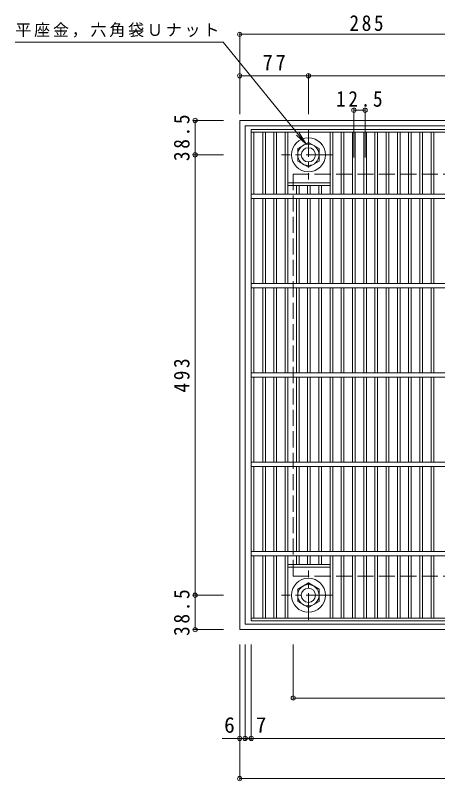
# Model space of a CAD drawing. Units: millimetres at full size, sheet at 1:6. Extents: x -949 to 958, y -826 to 748.
# Drawn here: x -949 to -476, y -239 to 618 of the extents above; entities that cross this region are included whole.
import ezdxf
from ezdxf.enums import TextEntityAlignment as Align

# ---------------------------------------------------------------- set-up
doc = ezdxf.new("R2010")
doc.units = ezdxf.units.MM
doc.header["$LTSCALE"] = 6
doc.header["$PDMODE"] = 32
doc.header["$PDSIZE"] = 4.8
doc.linetypes.add('CHAIN1', pattern=[8, 5, -1, 1, -1])
doc.linetypes.add('DASHED3', pattern=[4, 3, -1])
for name, color, linetype, lineweight in [('E-1', 2, 'Continuous', 9), ('E-2', 3, 'Continuous', 9), ('E-4', 7, 'Continuous', 9), ('E-5', 7, 'Continuous', 9)]:
    doc.layers.add(name, color=color, linetype=linetype, lineweight=lineweight)
doc.styles.add('ＭＳ ゴシック', font='')
doc.styles.get('ＭＳ ゴシック').set_extended_font_data('MS Gothic')

msp = doc.modelspace()

# ---------------------------------------------------------------- linework, layer by layer
at = {"layer": 'E-1'}
for p, q in [((-697.645, 500.386), (-697.645, -69.614)), ((-697.645, 500.386), (-127.645, 500.386)), ((-691.645, 494.386), (-691.645, -63.614)), ((-691.645, 494.386), (-133.645, 494.386)), ((-620.645, 475.742), (-632.645, 468.814)), ((-608.645, 468.814), (-620.645, 475.742)), ((-632.645, 468.814), (-632.645, 454.957)), ((-608.645, 454.957), (-608.645, 468.814)), ((-632.645, 454.957), (-620.645, 448.029)), ((-620.645, 448.029), (-608.645, 454.957)), ((-632.645, -24.185), (-620.645, -17.257)), ((-632.645, -38.041), (-632.645, -24.185)), ((-620.645, -17.257), (-608.645, -24.185)), ((-608.645, -24.185), (-608.645, -38.041)), ((-620.645, -44.97), (-632.645, -38.041)), ((-608.645, -38.041), (-620.645, -44.97)), ((-691.645, -63.614), (-133.645, -63.614)), ((-697.645, -69.614), (-127.645, -69.614))]:
    msp.add_line(p, q, dxfattribs=at)
at = {"layer": 'E-1', "linetype": 'CHAIN1'}
for p, q in [((-620.645, 489.523), (-620.645, 434.249)), ((-593.009, 461.886), (-650.782, 461.886)), ((-620.645, -58.751), (-620.645, -3.477)), ((-593.009, -31.114), (-650.782, -31.114))]:
    msp.add_line(p, q, dxfattribs=at)
at = {"layer": 'E-1', "linetype": 'DASHED3'}
for p, q in [((-637.645, 440.387), (-637.645, -9.615)), ((-637.645, 440.387), (-187.645, 440.387)), ((-637.645, -9.615), (-187.645, -9.615))]:
    msp.add_line(p, q, dxfattribs=at)
at = {"layer": 'E-1'}
for centre, radius in [((-620.645, 461.886), 19), ((-620.645, 461.886), 12), ((-620.645, 461.886), 8), ((-620.645, -31.114), 19), ((-620.645, -31.114), 12), ((-620.645, -31.114), 8)]:
    msp.add_circle(centre, radius, dxfattribs=at)
at = {"layer": 'E-2'}
for p, q in [((-684.645, -59.613), (-684.645, 490.387)), ((-684.645, 490.387), (-140.645, 490.387)), ((-684.645, 487.387), (-140.645, 487.387)), ((-681.645, 487.386), (-681.645, 417.886)), ((-671.885, 417.886), (-671.885, 487.386)), ((-668.885, 417.886), (-668.885, 487.386)), ((-659.305, 417.886), (-659.305, 487.386)), ((-656.305, 417.886), (-656.305, 487.386)), ((-646.725, 417.886), (-646.725, 487.386)), ((-643.725, 417.886), (-643.725, 487.386)), ((-596.405, 417.886), (-596.405, 487.386)), ((-593.405, 417.886), (-593.405, 487.386)), ((-583.825, 417.886), (-583.825, 487.386)), ((-580.825, 417.886), (-580.825, 487.386)), ((-571.245, 417.886), (-571.245, 487.386)), ((-568.245, 417.886), (-568.245, 487.386)), ((-558.665, 417.886), (-558.665, 487.386)), ((-555.665, 417.886), (-555.665, 487.386)), ((-546.085, 417.886), (-546.085, 487.386)), ((-543.085, 417.886), (-543.085, 487.386)), ((-533.505, 417.886), (-533.505, 487.386)), ((-530.504, 417.886), (-530.504, 487.386)), ((-520.925, 417.886), (-520.925, 487.386)), ((-517.924, 417.886), (-517.924, 487.386)), ((-508.345, 417.886), (-508.345, 487.386)), ((-505.344, 417.886), (-505.344, 487.386)), ((-495.765, 417.886), (-495.765, 487.386)), ((-492.765, 417.886), (-492.765, 487.386)), ((-483.185, 417.886), (-483.185, 487.386)), ((-480.185, 417.886), (-480.185, 487.386)), ((-643.725, 430.387), (-596.405, 430.387)), ((-643.725, 427.387), (-596.405, 427.387)), ((-634.145, 417.886), (-634.145, 427.387)), ((-631.145, 417.886), (-631.145, 427.387)), ((-621.565, 417.886), (-621.565, 427.387)), ((-618.565, 417.886), (-618.565, 427.387)), ((-608.985, 417.886), (-608.985, 427.387)), ((-605.985, 417.886), (-605.985, 427.387)), ((-684.645, 417.886), (-140.645, 417.886)), ((-684.645, 412.886), (-140.645, 412.886)), ((-681.645, 412.886), (-681.645, 317.887)), ((-671.885, 317.887), (-671.885, 412.886)), ((-668.885, 317.887), (-668.885, 412.886)), ((-659.305, 317.887), (-659.305, 412.886)), ((-656.305, 317.887), (-656.305, 412.886)), ((-646.725, 317.887), (-646.725, 412.886)), ((-643.725, 317.887), (-643.725, 412.886)), ((-634.145, 317.887), (-634.145, 412.886)), ((-631.145, 317.887), (-631.145, 412.886)), ((-621.565, 317.887), (-621.565, 412.886)), ((-618.565, 317.887), (-618.565, 412.886)), ((-608.985, 317.887), (-608.985, 412.886)), ((-605.985, 317.887), (-605.985, 412.886)), ((-596.405, 317.887), (-596.405, 412.886)), ((-593.405, 317.887), (-593.405, 412.886)), ((-583.825, 317.887), (-583.825, 412.886)), ((-580.825, 317.887), (-580.825, 412.886)), ((-571.245, 317.887), (-571.245, 412.886)), ((-568.245, 317.887), (-568.245, 412.886)), ((-558.665, 317.887), (-558.665, 412.886)), ((-555.665, 317.887), (-555.665, 412.886)), ((-546.085, 317.887), (-546.085, 412.886)), ((-543.085, 317.887), (-543.085, 412.886)), ((-533.505, 317.887), (-533.505, 412.886)), ((-530.504, 317.887), (-530.504, 412.886)), ((-520.925, 317.887), (-520.925, 412.886)), ((-517.924, 317.887), (-517.924, 412.886)), ((-508.345, 317.887), (-508.345, 412.886)), ((-505.344, 317.887), (-505.344, 412.886)), ((-495.765, 317.887), (-495.765, 412.886)), ((-492.765, 317.887), (-492.765, 412.886)), ((-483.185, 317.887), (-483.185, 412.886)), ((-480.185, 317.887), (-480.185, 412.886)), ((-684.645, 317.886), (-140.645, 317.886)), ((-684.645, 312.886), (-140.645, 312.886)), ((-681.645, 312.886), (-681.645, 217.886)), ((-671.885, 217.886), (-671.885, 312.886)), ((-668.885, 217.886), (-668.885, 312.886)), ((-659.305, 217.886), (-659.305, 312.886)), ((-656.305, 217.886), (-656.305, 312.886)), ((-646.725, 217.886), (-646.725, 312.886)), ((-643.725, 217.886), (-643.725, 312.886)), ((-634.145, 217.886), (-634.145, 312.886)), ((-631.145, 217.886), (-631.145, 312.886)), ((-621.565, 217.886), (-621.565, 312.886)), ((-618.565, 217.886), (-618.565, 312.886)), ((-608.985, 217.886), (-608.985, 312.886)), ((-605.985, 217.886), (-605.985, 312.886)), ((-596.405, 217.886), (-596.405, 312.886)), ((-593.405, 217.886), (-593.405, 312.886)), ((-583.825, 217.886), (-583.825, 312.886)), ((-580.825, 217.886), (-580.825, 312.886)), ((-571.245, 217.886), (-571.245, 312.886)), ((-568.245, 217.886), (-568.245, 312.886)), ((-558.665, 217.886), (-558.665, 312.886)), ((-555.665, 217.886), (-555.665, 312.886)), ((-546.085, 217.886), (-546.085, 312.886)), ((-543.085, 217.886), (-543.085, 312.886)), ((-533.505, 217.886), (-533.505, 312.886)), ((-530.504, 217.886), (-530.504, 312.886)), ((-520.925, 217.886), (-520.925, 312.886)), ((-517.924, 217.886), (-517.924, 312.886)), ((-508.345, 217.886), (-508.345, 312.886)), ((-505.344, 217.886), (-505.344, 312.886)), ((-495.765, 217.886), (-495.765, 312.886)), ((-492.765, 217.886), (-492.765, 312.886)), ((-483.185, 217.886), (-483.185, 312.886)), ((-480.185, 217.886), (-480.185, 312.886)), ((-684.645, 217.886), (-140.645, 217.886)), ((-684.645, 212.886), (-140.645, 212.886)), ((-681.645, 117.886), (-681.645, 212.886)), ((-671.885, 212.886), (-671.885, 117.886)), ((-668.885, 212.886), (-668.885, 117.886)), ((-659.305, 212.886), (-659.305, 117.886)), ((-656.305, 212.886), (-656.305, 117.886)), ((-646.725, 212.886), (-646.725, 117.886)), ((-643.725, 212.886), (-643.725, 117.886)), ((-634.145, 212.886), (-634.145, 117.886)), ((-631.145, 212.886), (-631.145, 117.886)), ((-621.565, 212.886), (-621.565, 117.886)), ((-618.565, 212.886), (-618.565, 117.886)), ((-608.985, 212.886), (-608.985, 117.886)), ((-605.985, 212.886), (-605.985, 117.886)), ((-596.405, 212.886), (-596.405, 117.886)), ((-593.405, 212.886), (-593.405, 117.886)), ((-583.825, 212.886), (-583.825, 117.886)), ((-580.825, 212.886), (-580.825, 117.886)), ((-571.245, 212.886), (-571.245, 117.886)), ((-568.245, 212.886), (-568.245, 117.886)), ((-558.665, 212.886), (-558.665, 117.886)), ((-555.665, 212.886), (-555.665, 117.886)), ((-546.085, 212.886), (-546.085, 117.886)), ((-543.085, 212.886), (-543.085, 117.886)), ((-533.505, 212.886), (-533.505, 117.886)), ((-530.504, 212.886), (-530.504, 117.886)), ((-520.925, 212.886), (-520.925, 117.886)), ((-517.924, 212.886), (-517.924, 117.886)), ((-508.345, 212.886), (-508.345, 117.886)), ((-505.344, 212.886), (-505.344, 117.886)), ((-495.765, 212.886), (-495.765, 117.886)), ((-492.765, 212.886), (-492.765, 117.886)), ((-483.185, 212.886), (-483.185, 117.886)), ((-480.185, 212.886), (-480.185, 117.886)), ((-684.645, 117.886), (-140.645, 117.886)), ((-684.645, 112.886), (-140.645, 112.886)), ((-681.645, 17.886), (-681.645, 112.886)), ((-671.885, 112.886), (-671.885, 17.886)), ((-668.885, 112.886), (-668.885, 17.886)), ((-659.305, 112.886), (-659.305, 17.886)), ((-656.305, 112.886), (-656.305, 17.886)), ((-646.725, 112.886), (-646.725, 17.886)), ((-643.725, 112.886), (-643.725, 17.886)), ((-634.145, 112.886), (-634.145, 17.886)), ((-631.145, 112.886), (-631.145, 17.886)), ((-621.565, 112.886), (-621.565, 17.886)), ((-618.565, 112.886), (-618.565, 17.886)), ((-608.985, 112.886), (-608.985, 17.886)), ((-605.985, 112.886), (-605.985, 17.886)), ((-596.405, 112.886), (-596.405, 17.886)), ((-593.405, 112.886), (-593.405, 17.886)), ((-583.825, 112.886), (-583.825, 17.886)), ((-580.825, 112.886), (-580.825, 17.886)), ((-571.245, 112.886), (-571.245, 17.886)), ((-568.245, 112.886), (-568.245, 17.886)), ((-558.665, 112.886), (-558.665, 17.886)), ((-555.665, 112.886), (-555.665, 17.886)), ((-546.085, 112.886), (-546.085, 17.886)), ((-543.085, 112.886), (-543.085, 17.886)), ((-533.505, 112.886), (-533.505, 17.886)), ((-530.504, 112.886), (-530.504, 17.886)), ((-520.925, 112.886), (-520.925, 17.886)), ((-517.924, 112.886), (-517.924, 17.886)), ((-508.345, 112.886), (-508.345, 17.886)), ((-505.344, 112.886), (-505.344, 17.886)), ((-495.765, 112.886), (-495.765, 17.886)), ((-492.765, 112.886), (-492.765, 17.886)), ((-483.185, 112.886), (-483.185, 17.886)), ((-480.185, 112.886), (-480.185, 17.886)), ((-684.645, 17.886), (-140.645, 17.886)), ((-684.645, 12.887), (-140.645, 12.887)), ((-681.645, -56.613), (-681.645, 12.887)), ((-671.885, 12.887), (-671.885, -56.613)), ((-668.885, 12.887), (-668.885, -56.613)), ((-659.305, 12.887), (-659.305, -56.613)), ((-656.305, 12.887), (-656.305, -56.613)), ((-646.725, 12.887), (-646.725, -56.613)), ((-643.725, 12.887), (-643.725, -56.613)), ((-634.145, 12.887), (-634.145, 3.386)), ((-631.145, 12.887), (-631.145, 3.386)), ((-621.565, 12.887), (-621.565, 3.386)), ((-618.565, 12.887), (-618.565, 3.386)), ((-608.985, 12.887), (-608.985, 3.386)), ((-605.985, 12.887), (-605.985, 3.386)), ((-596.405, 12.887), (-596.405, -56.613)), ((-593.405, 12.887), (-593.405, -56.613)), ((-583.825, 12.887), (-583.825, -56.613)), ((-580.825, 12.887), (-580.825, -56.613)), ((-571.245, 12.887), (-571.245, -56.613)), ((-568.245, 12.887), (-568.245, -56.613)), ((-558.665, 12.887), (-558.665, -56.613)), ((-555.665, 12.887), (-555.665, -56.613)), ((-546.085, 12.887), (-546.085, -56.613)), ((-543.085, 12.887), (-543.085, -56.613)), ((-533.505, 12.887), (-533.505, -56.613)), ((-530.504, 12.887), (-530.504, -56.613)), ((-520.925, 12.887), (-520.925, -56.613)), ((-517.924, 12.887), (-517.924, -56.613)), ((-508.345, 12.887), (-508.345, -56.613)), ((-505.344, 12.887), (-505.344, -56.613)), ((-495.765, 12.887), (-495.765, -56.613)), ((-492.765, 12.887), (-492.765, -56.613)), ((-483.185, 12.887), (-483.185, -56.613)), ((-480.185, 12.887), (-480.185, -56.613)), ((-643.725, 3.386), (-596.405, 3.386)), ((-643.725, 0.386), (-596.405, 0.386)), ((-684.645, -56.613), (-140.645, -56.613)), ((-684.645, -59.613), (-140.645, -59.613))]:
    msp.add_line(p, q, dxfattribs=at)
at = {"layer": 'E-4'}
for p, q in [((-697.645, 598.548), (-697.645, 507.523)), ((-697.645, 596.748), (-412.645, 596.748)), ((-697.645, 550.386), (-620.645, 550.386)), ((-620.645, 552.186), (-620.645, 507.523)), ((-620.645, 550.386), (-204.645, 550.386)), ((-569.745, 513.656), (-569.745, 458.987)), ((-569.745, 511.856), (-557.165, 511.856)), ((-557.165, 513.656), (-557.165, 458.987)), ((-749.445, 500.386), (-715.645, 500.386)), ((-747.645, 461.887), (-747.645, 500.386)), ((-749.445, 461.887), (-715.645, 461.887)), ((-747.645, -31.114), (-747.645, 461.887)), ((-749.445, -31.114), (-715.645, -31.114)), ((-747.645, -69.614), (-747.645, -31.114)), ((-749.445, -69.614), (-715.645, -69.614)), ((-697.645, -237.772), (-697.645, -86.114)), ((-691.645, -192.837), (-691.645, -86.114)), ((-684.645, -192.837), (-684.645, -86.114)), ((-637.645, -147.614), (-637.645, -86.114)), ((-637.645, -146.114), (-187.645, -146.114)), ((-717.269, -191.337), (-691.645, -191.337)), ((-691.645, -191.337), (-684.645, -191.337)), ((-684.645, -191.337), (-140.645, -191.337)), ((-697.645, -236.272), (-127.645, -236.272))]:
    msp.add_line(p, q, dxfattribs=at)
for p in [(-697.645, 596.748), (-697.645, 550.386), (-620.645, 550.386), (-569.745, 511.856), (-557.165, 511.856), (-747.645, 500.386), (-747.645, 461.887), (-747.645, -31.114), (-747.645, -69.614), (-637.645, -146.114), (-697.645, -191.337), (-691.645, -191.337), (-684.645, -191.337), (-697.645, -236.272)]:
    msp.add_point(p, dxfattribs=at)
at = {"layer": 'E-5'}
for p, q in [((-716.053, 588.146), (-949.053, 588.146)), ((-623.099, 473.632), (-630.952, 486.413))]:
    msp.add_line(p, q, dxfattribs=at)
msp.add_lwpolyline([(-716.053, 588.146), (-623.099, 473.632), (-633.992, 483.945)], dxfattribs=at)

# ---------------------------------------------------------------- texts
at = {"layer": 'E-4', "color": 2, "style": 'ＭＳ ゴシック'}
for s, p in [('6', (-715.111, -190.337)), ('7', (-679.75, -190.337))]:
    msp.add_text(s, height=17.6, dxfattribs=at).set_placement(p, align=Align.BOTTOM_LEFT)
at = {"layer": 'E-4', "color": 2, "char_height": 17.6, "attachment_point": 7, "style": 'ＭＳ ゴシック'}
for s, insert in [('\\T1.27;\\W0.9;285', (-574.645, 600.348)), ('\\T1.27;\\W0.95;77', (-671.895, 556.386)), ('\\T1.28;\\W0.9;12.5', (-589.705, 515.456))]:
    msp.add_mtext(s, dxfattribs=dict(at, insert=insert))
at = {"layer": 'E-4', "color": 2, "char_height": 17.6, "attachment_point": 7, "rotation": 90, "style": 'ＭＳ ゴシック'}
for s, insert in [('\\T1.28;\\W0.9;38.5', (-753.645, 454.886)), ('\\T1.27;\\W0.9;493', (-753.645, 195.886)), ('\\T1.28;\\W0.9;38.5', (-753.645, -76.614))]:
    msp.add_mtext(s, dxfattribs=dict(at, insert=insert))
at = {"layer": 'E-5', "insert": (-949.053, 593.146), "char_height": 13.2, "attachment_point": 7, "style": 'ＭＳ ゴシック'}
msp.add_mtext('\\T1.17;平座金，六角袋Ｕナット', dxfattribs=at)

doc.saveas('drawing.dxf')
